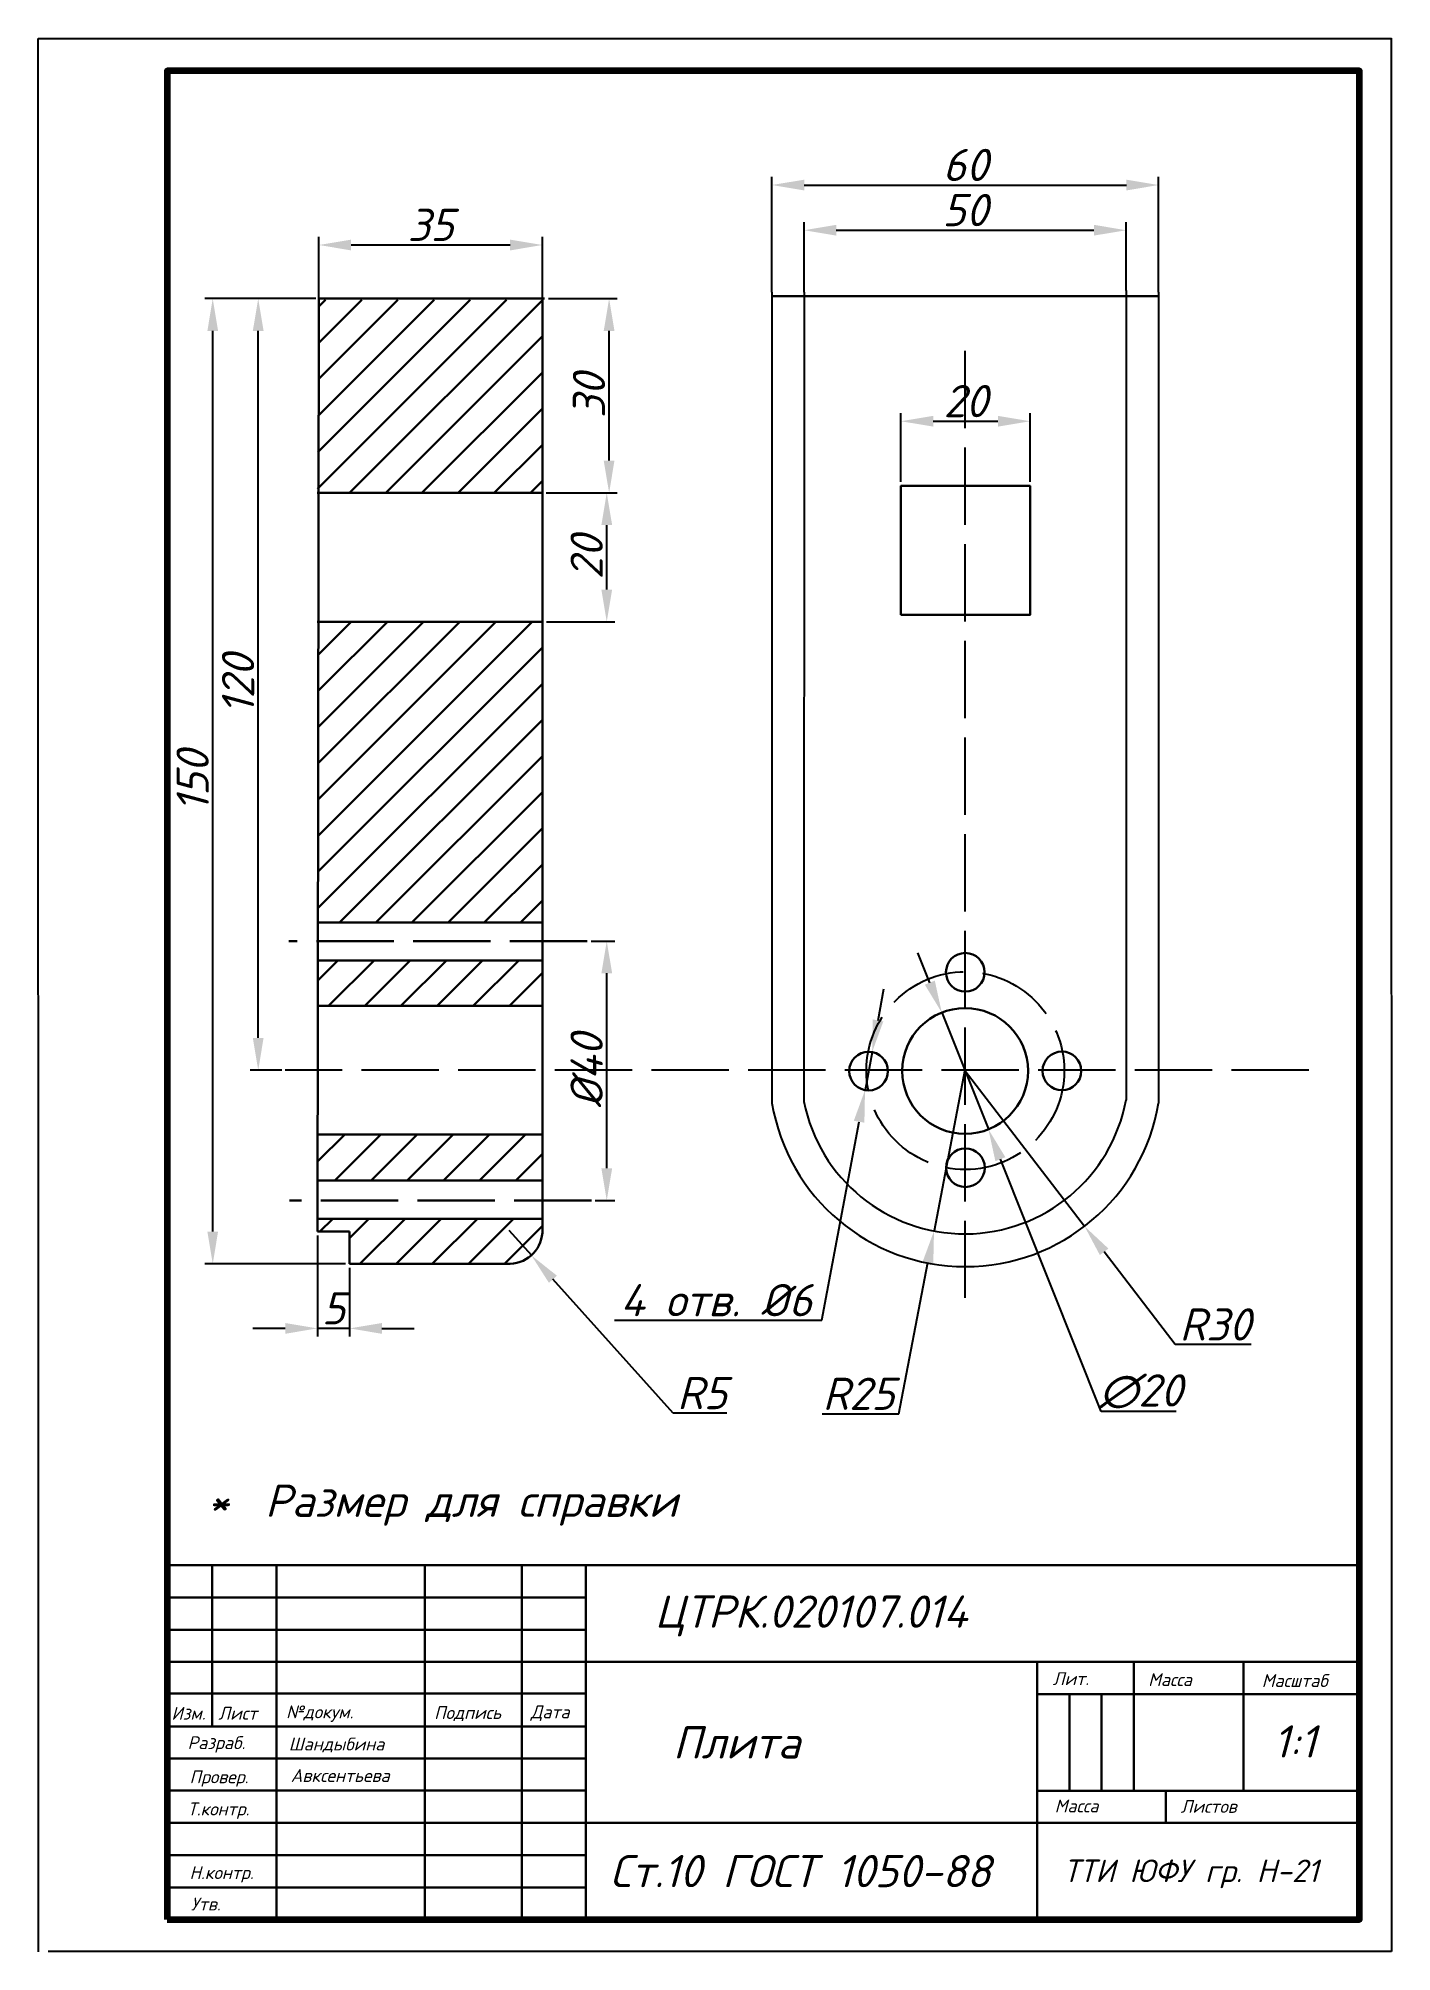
# Model space of a CAD drawing. Header units: millimetres. Extents: x 0 to 210, y 0 to 297.
import ezdxf

# ---------------------------------------------------------------- set-up
doc = ezdxf.new("R2010")
doc.units = ezdxf.units.MM
doc.linetypes.add('ACAD_ISO02W100', pattern=[15, 12, -3])
doc.linetypes.add('ACAD_ISO10W100', pattern=[18, 12, -3, 0, -3])
for name, color, linetype in [('Контур', 7, 'Continuous'), ('Оси', 7, 'ACAD_ISO10W100'), ('Размеры', 7, 'Continuous'), ('Рамка', 7, 'Continuous'), ('Текст', 7, 'Continuous'), ('Штриховка', 7, 'Continuous')]:
    doc.layers.add(name, color=color, linetype=linetype)
doc.styles.get("Standard").update_dxf_attribs({"font": 'isocpeui.ttf'})
doc.dimstyles.new('ISO-25', dxfattribs={"dimtxt": 5, "dimasz": 5, "dimexe": 1.25, "dimexo": 0.625, "dimtad": 1, "dimtoh": 1, "dimdec": 0, "dimtxsty": 'Standard', "dimcen": 0, "dimadec": 0, "dimazin": 0, "dimtfac": 1, "dimtdec": 0, "dimtmove": 0, "dimatfit": 3, "dimfxl": 1, "dimarcsym": 0})

# ---------------------------------------------------------------- blocks, each defined once
blk = doc.blocks.new('*D35')
at = {"layer": 'Defpoints', "color": 0, "lineweight": 30, "transparency": 16777216}
for p in [(78.21, 264.95), (43.54, 253.47), (78.21, 252.72)]:
    blk.add_point(p, dxfattribs=at)
at = {"layer": 'Размеры', "color": 0, "lineweight": -2, "transparency": 16777216}
for p, q in [((43.54, 254.09), (43.54, 266.2)), ((48.54, 264.95), (73.21, 264.95)), ((78.21, 253.35), (78.21, 266.2))]:
    blk.add_line(p, q, dxfattribs=at)
at = {"layer": 'Размеры', "color": 0, "lineweight": 30, "transparency": 16777216}
for points in [[(48.54, 265.78), (48.54, 264.11), (43.54, 264.95)], [(73.21, 265.78), (73.21, 264.11), (78.21, 264.95)]]:
    blk.add_solid(points, dxfattribs=at)
at = {"layer": 'Размеры', "color": 0, "lineweight": 30, "transparency": 16777216, "insert": (60.88, 268.07), "char_height": 5, "attachment_point": 5}
blk.add_mtext('35', dxfattribs=at)
blk = doc.blocks.new('*D36')
at = {"layer": 'Defpoints', "color": 0, "lineweight": 30, "transparency": 16777216}
for p in [(34.12, 256.62), (43.66, 256.62), (38.39, 136.86)]:
    blk.add_point(p, dxfattribs=at)
at = {"layer": 'Размеры', "color": 0, "lineweight": -2, "transparency": 16777216}
for p, q in [((43.04, 256.62), (32.87, 256.62)), ((34.12, 141.86), (34.12, 251.62)), ((37.77, 136.86), (32.87, 136.86))]:
    blk.add_line(p, q, dxfattribs=at)
at = {"layer": 'Размеры', "color": 0, "lineweight": 30, "transparency": 16777216}
for points in [[(33.28, 251.62), (34.95, 251.62), (34.12, 256.62)], [(33.28, 141.86), (34.95, 141.86), (34.12, 136.86)]]:
    blk.add_solid(points, dxfattribs=at)
at = {"layer": 'Размеры', "color": 0, "lineweight": 30, "transparency": 16777216, "insert": (30.99, 196.74), "char_height": 5, "attachment_point": 5, "rotation": 90}
blk.add_mtext('120', dxfattribs=at)
blk = doc.blocks.new('*D37')
at = {"layer": 'Defpoints', "color": 0, "lineweight": 30, "transparency": 16777216}
for p in [(27.06, 256.62), (43.66, 256.62), (48.3, 106.8)]:
    blk.add_point(p, dxfattribs=at)
at = {"layer": 'Размеры', "color": 0, "lineweight": -2, "transparency": 16777216}
for p, q in [((43.04, 256.62), (25.81, 256.62)), ((27.06, 111.8), (27.06, 251.62)), ((47.67, 106.8), (25.81, 106.8))]:
    blk.add_line(p, q, dxfattribs=at)
at = {"layer": 'Размеры', "color": 0, "lineweight": 30, "transparency": 16777216}
for points in [[(26.23, 251.62), (27.89, 251.62), (27.06, 256.62)], [(26.23, 111.8), (27.89, 111.8), (27.06, 106.8)]]:
    blk.add_solid(points, dxfattribs=at)
at = {"layer": 'Размеры', "color": 0, "lineweight": 30, "transparency": 16777216, "insert": (23.94, 181.71), "char_height": 5, "attachment_point": 5, "rotation": 90}
blk.add_mtext('150', dxfattribs=at)
blk = doc.blocks.new('*D38')
at = {"layer": 'Defpoints', "color": 0, "lineweight": 30, "transparency": 16777216}
for p in [(43.3, 111.8), (48.3, 106.8), (43.3, 96.78)]:
    blk.add_point(p, dxfattribs=at)
at = {"layer": 'Размеры', "color": 0, "lineweight": -2, "transparency": 16777216}
for p, q in [((43.3, 111.18), (43.3, 95.53)), ((48.3, 106.17), (48.3, 95.53)), ((38.3, 96.78), (33.3, 96.78)), ((48.3, 96.78), (43.3, 96.78)), ((53.3, 96.78), (58.3, 96.78))]:
    blk.add_line(p, q, dxfattribs=at)
at = {"layer": 'Размеры', "color": 0, "lineweight": 30, "transparency": 16777216}
for points in [[(38.3, 97.61), (38.3, 95.94), (43.3, 96.78)], [(53.3, 97.61), (53.3, 95.94), (48.3, 96.78)]]:
    blk.add_solid(points, dxfattribs=at)
at = {"layer": 'Размеры', "color": 0, "lineweight": 30, "transparency": 16777216, "insert": (45.8, 99.9), "char_height": 5, "attachment_point": 5}
blk.add_mtext('5', dxfattribs=at)
blk = doc.blocks.new('*D39')
at = {"layer": 'Defpoints', "color": 0, "lineweight": 30, "transparency": 16777216}
for p in [(78.2, 226.48), (88.2, 226.48), (78.21, 206.47)]:
    blk.add_point(p, dxfattribs=at)
at = {"layer": 'Размеры', "color": 0, "lineweight": -2, "transparency": 16777216}
for p, q in [((78.82, 226.48), (89.45, 226.48)), ((88.2, 211.47), (88.2, 221.48)), ((78.83, 206.47), (89.45, 206.47))]:
    blk.add_line(p, q, dxfattribs=at)
at = {"layer": 'Размеры', "color": 0, "lineweight": 30, "transparency": 16777216}
for points in [[(87.37, 221.48), (89.04, 221.48), (88.2, 226.48)], [(87.37, 211.47), (89.04, 211.47), (88.2, 206.47)]]:
    blk.add_solid(points, dxfattribs=at)
at = {"layer": 'Размеры', "color": 0, "lineweight": 30, "transparency": 16777216, "insert": (85.08, 216.47), "char_height": 5, "attachment_point": 5, "rotation": 90}
blk.add_mtext('20', dxfattribs=at)
blk = doc.blocks.new('*D40')
at = {"layer": 'Defpoints', "color": 0, "lineweight": 30, "transparency": 16777216}
for p in [(78.55, 256.62), (88.57, 256.62), (78.2, 226.48)]:
    blk.add_point(p, dxfattribs=at)
at = {"layer": 'Размеры', "color": 0, "lineweight": -2, "transparency": 16777216}
for p, q in [((79.17, 256.62), (89.82, 256.62)), ((88.57, 231.48), (88.57, 251.62)), ((78.82, 226.48), (89.82, 226.48))]:
    blk.add_line(p, q, dxfattribs=at)
at = {"layer": 'Размеры', "color": 0, "lineweight": 30, "transparency": 16777216}
for points in [[(87.73, 251.62), (89.4, 251.62), (88.57, 256.62)], [(87.73, 231.48), (89.4, 231.48), (88.57, 226.48)]]:
    blk.add_solid(points, dxfattribs=at)
at = {"layer": 'Размеры', "color": 0, "lineweight": 30, "transparency": 16777216, "insert": (85.44, 241.55), "char_height": 5, "attachment_point": 5, "rotation": 90}
blk.add_mtext('30', dxfattribs=at)
blk = doc.blocks.new('*D41')
at = {"layer": 'Defpoints', "color": 0, "lineweight": 30, "transparency": 16777216}
for p in [(153.9, 237.59), (133.86, 227.55), (153.9, 227.55)]:
    blk.add_point(p, dxfattribs=at)
at = {"layer": 'Размеры', "color": 0, "lineweight": -2, "transparency": 16777216}
for p, q in [((133.86, 228.18), (133.86, 238.84)), ((153.9, 228.18), (153.9, 238.84)), ((138.86, 237.59), (148.9, 237.59))]:
    blk.add_line(p, q, dxfattribs=at)
at = {"layer": 'Размеры', "color": 0, "lineweight": 30, "transparency": 16777216}
for points in [[(138.86, 238.43), (138.86, 236.76), (133.86, 237.59)], [(148.9, 238.43), (148.9, 236.76), (153.9, 237.59)]]:
    blk.add_solid(points, dxfattribs=at)
at = {"layer": 'Размеры', "color": 0, "lineweight": 30, "transparency": 16777216, "insert": (143.88, 240.72), "char_height": 5, "attachment_point": 5}
blk.add_mtext('20', dxfattribs=at)
blk = doc.blocks.new('*D42')
at = {"layer": 'Defpoints', "color": 0, "lineweight": 30, "transparency": 16777216}
for p in [(168.8, 267.24), (118.82, 257), (168.8, 257.26)]:
    blk.add_point(p, dxfattribs=at)
at = {"layer": 'Размеры', "color": 0, "lineweight": -2, "transparency": 16777216}
for p, q in [((118.82, 257.63), (118.82, 268.49)), ((168.8, 257.89), (168.8, 268.49)), ((123.82, 267.24), (163.8, 267.24))]:
    blk.add_line(p, q, dxfattribs=at)
at = {"layer": 'Размеры', "color": 0, "lineweight": 30, "transparency": 16777216}
for points in [[(123.82, 268.08), (123.82, 266.41), (118.82, 267.24)], [(163.8, 268.08), (163.8, 266.41), (168.8, 267.24)]]:
    blk.add_solid(points, dxfattribs=at)
at = {"layer": 'Размеры', "color": 0, "lineweight": 30, "transparency": 16777216, "insert": (143.81, 270.37), "char_height": 5, "attachment_point": 5}
blk.add_mtext('50', dxfattribs=at)
blk = doc.blocks.new('*D43')
at = {"layer": 'Defpoints', "color": 0, "lineweight": 30, "transparency": 16777216}
for p in [(173.84, 274.26), (113.84, 257.01), (173.84, 257)]:
    blk.add_point(p, dxfattribs=at)
at = {"layer": 'Размеры', "color": 0, "lineweight": -2, "transparency": 16777216}
for p, q in [((113.84, 257.63), (113.84, 275.51)), ((118.84, 274.26), (168.84, 274.26)), ((173.84, 257.62), (173.84, 275.51))]:
    blk.add_line(p, q, dxfattribs=at)
at = {"layer": 'Размеры', "color": 0, "lineweight": 30, "transparency": 16777216}
for points in [[(118.84, 275.09), (118.84, 273.42), (113.84, 274.26)], [(168.84, 275.09), (168.84, 273.42), (173.84, 274.26)]]:
    blk.add_solid(points, dxfattribs=at)
at = {"layer": 'Размеры', "color": 0, "lineweight": 30, "transparency": 16777216, "insert": (143.84, 277.38), "char_height": 5, "attachment_point": 5}
blk.add_mtext('60', dxfattribs=at)
blk = doc.blocks.new('*D45')
at = {"layer": 'Defpoints', "color": 0, "lineweight": 30, "transparency": 16777216}
for p in [(85.18, 156.9), (88.2, 156.9), (85.81, 116.63)]:
    blk.add_point(p, dxfattribs=at)
at = {"layer": 'Размеры', "color": 0, "lineweight": -2, "transparency": 16777216}
for p, q in [((85.8, 156.9), (89.45, 156.9)), ((88.2, 121.63), (88.2, 151.9)), ((86.43, 116.63), (89.45, 116.63))]:
    blk.add_line(p, q, dxfattribs=at)
at = {"layer": 'Размеры', "color": 0, "lineweight": 30, "transparency": 16777216}
for points in [[(87.37, 151.9), (89.04, 151.9), (88.2, 156.9)], [(87.37, 121.63), (89.04, 121.63), (88.2, 116.63)]]:
    blk.add_solid(points, dxfattribs=at)
at = {"layer": 'Размеры', "color": 0, "lineweight": 30, "transparency": 16777216, "insert": (85.08, 136.76), "char_height": 5, "attachment_point": 5, "rotation": 90}
blk.add_mtext('%%c40', dxfattribs=at)
blk = doc.blocks.new('*D46')
at = {"layer": 'Defpoints', "color": 0, "lineweight": 30, "transparency": 16777216}
for p in [(143.84, 136.78), (162.34, 112.63)]:
    blk.add_point(p, dxfattribs=at)
at = {"layer": 'Размеры', "color": 0, "lineweight": -2, "transparency": 16777216}
for p, q in [((143.84, 136.78), (162.34, 112.63)), ((176.42, 94.27), (165.39, 108.66)), ((188.18, 94.27), (176.42, 94.27))]:
    blk.add_line(p, q, dxfattribs=at)
at = {"layer": 'Размеры', "color": 0, "lineweight": 30, "transparency": 16777216}
blk.add_solid([(166.05, 109.17), (164.72, 108.16), (162.34, 112.63)], dxfattribs=at)
at = {"layer": 'Размеры', "color": 0, "lineweight": 30, "transparency": 16777216, "insert": (182.61, 97.39), "char_height": 5, "attachment_point": 5}
blk.add_mtext('R30', dxfattribs=at)
blk = doc.blocks.new('*D47')
at = {"layer": 'Defpoints', "color": 0, "lineweight": 30, "transparency": 16777216}
for p in [(143.77, 136.9), (138.99, 111.91)]:
    blk.add_point(p, dxfattribs=at)
at = {"layer": 'Размеры', "color": 0, "lineweight": -2, "transparency": 16777216}
for p, q in [((143.77, 136.9), (138.99, 111.91)), ((133.55, 83.51), (138.05, 107)), ((121.64, 83.51), (133.55, 83.51))]:
    blk.add_line(p, q, dxfattribs=at)
at = {"layer": 'Размеры', "color": 0, "lineweight": 30, "transparency": 16777216}
blk.add_solid([(137.23, 107.15), (138.87, 106.84), (138.99, 111.91)], dxfattribs=at)
at = {"layer": 'Размеры', "color": 0, "lineweight": 30, "transparency": 16777216, "insert": (127.28, 86.63), "char_height": 5, "attachment_point": 5}
blk.add_mtext('R25', dxfattribs=at)
blk = doc.blocks.new('*D48')
at = {"layer": 'Defpoints', "color": 0, "lineweight": 30, "transparency": 16777216}
for p in [(73.02, 112), (76.5, 108.12)]:
    blk.add_point(p, dxfattribs=at)
at = {"layer": 'Размеры', "color": 0, "lineweight": -2, "transparency": 16777216}
for p, q in [((73.02, 112), (76.5, 108.12)), ((98.53, 83.62), (79.85, 104.41)), ((106.82, 83.62), (98.53, 83.62))]:
    blk.add_line(p, q, dxfattribs=at)
at = {"layer": 'Размеры', "color": 0, "lineweight": 30, "transparency": 16777216}
blk.add_solid([(80.47, 104.96), (79.23, 103.85), (76.5, 108.12)], dxfattribs=at)
at = {"layer": 'Размеры', "color": 0, "lineweight": 30, "transparency": 16777216, "insert": (102.99, 86.74), "char_height": 5, "attachment_point": 5}
blk.add_mtext('R5', dxfattribs=at)
blk = doc.blocks.new('*D49')
at = {"layer": 'Defpoints', "color": 0, "lineweight": 30, "transparency": 16777216}
for p in [(129.38, 139.67), (128.28, 133.77)]:
    blk.add_point(p, dxfattribs=at)
at = {"layer": 'Размеры', "color": 0, "lineweight": -2, "transparency": 16777216}
for p, q in [((130.3, 144.59), (131.22, 149.5)), ((129.38, 139.67), (128.28, 133.77)), ((121.6, 98.04), (127.36, 128.86)), ((89.4, 98.04), (121.6, 98.04))]:
    blk.add_line(p, q, dxfattribs=at)
at = {"layer": 'Размеры', "color": 0, "lineweight": 30, "transparency": 16777216}
for points in [[(129.48, 144.74), (131.12, 144.43), (129.38, 139.67)], [(126.54, 129.01), (128.18, 128.71), (128.28, 133.77)]]:
    blk.add_solid(points, dxfattribs=at)
at = {"layer": 'Размеры', "color": 0, "lineweight": 30, "transparency": 16777216, "insert": (105.18, 101.16), "char_height": 5, "attachment_point": 5}
blk.add_mtext('4 отв. %%c6', dxfattribs=at)
blk = doc.blocks.new('*D50')
at = {"layer": 'Defpoints', "color": 0, "lineweight": 30, "transparency": 16777216}
for p in [(140.19, 145.8), (147.43, 127.68)]:
    blk.add_point(p, dxfattribs=at)
at = {"layer": 'Размеры', "color": 0, "lineweight": -2, "transparency": 16777216}
for p, q in [((138.33, 150.44), (136.48, 155.08)), ((140.19, 145.8), (147.43, 127.68)), ((164.94, 83.86), (149.29, 123.04)), ((176.57, 83.86), (164.94, 83.86))]:
    blk.add_line(p, q, dxfattribs=at)
at = {"layer": 'Размеры', "color": 0, "lineweight": 30, "transparency": 16777216}
for points in [[(139.11, 150.75), (137.56, 150.13), (140.19, 145.8)], [(150.06, 123.35), (148.51, 122.73), (147.43, 127.68)]]:
    blk.add_solid(points, dxfattribs=at)
at = {"layer": 'Размеры', "color": 0, "lineweight": 30, "transparency": 16777216, "insert": (171.07, 86.99), "char_height": 5, "attachment_point": 5}
blk.add_mtext('∅20', dxfattribs=at)

msp = doc.modelspace()

# ---------------------------------------------------------------- hatches: boundary and pattern name
at = {"layer": 'Штриховка', "lineweight": 30}
h = msp.add_hatch(dxfattribs=at)
h.set_pattern_fill('ANSI31', color=256, scale=1.25, angle=180)
h.set_pattern_definition([(225, (228.2086, 80.8596), (2.80633, -2.80633), [])])
h.paths.add_polyline_path([(43.59, 256.44), (48.3, 256.43), (78.21, 256.45), (78.21, 226.48), (43.3, 226.48)])
h = msp.add_hatch(dxfattribs=at)
h.set_pattern_fill('ANSI31', color=256, scale=1.25, angle=180)
h.set_pattern_definition([(225, (228.2086, 71.8216), (2.80633, -2.80633), [])])
h.paths.add_polyline_path([(43.3, 113.8), (43.3, 111.8), (48.3, 111.8), (48.3, 106.79), (73.23, 106.79, 0.394451), (78.23, 111.85), (78.23, 113.8)])
h.paths.add_polyline_path([(78.23, 126.88), (43.32, 126.88), (43.31, 119.74), (78.23, 119.74)])
h.paths.add_polyline_path([(43.36, 146.83), (78.22, 146.83), (78.22, 153.89), (43.37, 153.89)])
h.paths.add_polyline_path([(43.38, 159.77), (78.22, 159.77), (78.22, 206.47), (43.46, 206.47)])

# ---------------------------------------------------------------- linework, layer by layer
at = {"layer": 'Контур', "lineweight": 30}
for p, q in [((43.54, 256.59), (43.3, 111.8)), ((78.55, 256.62), (43.66, 256.62)), ((78.23, 111.85), (78.21, 256.46)), ((78.2, 226.48), (43.25, 226.48)), ((78.21, 206.47), (43.26, 206.47)), ((78.22, 159.77), (43.25, 159.77)), ((78.22, 153.89), (43.25, 153.89)), ((78.2, 146.83), (43.25, 146.83)), ((78.2, 126.88), (43.25, 126.88)), ((78.22, 119.74), (43.25, 119.74)), ((78.24, 113.8), (43.25, 113.8)), ((43.3, 111.8), (48.3, 111.8)), ((48.3, 106.8), (48.3, 111.8)), ((73.23, 106.79), (48.3, 106.79))]:
    msp.add_line(p, q, dxfattribs=at)
at = {"layer": 'Контур'}
for p, q in [((113.84, 257.63), (113.84, 131.74)), ((113.84, 257.01), (173.84, 257)), ((118.82, 257.63), (118.8, 131.99)), ((168.8, 257.89), (168.79, 132.22)), ((173.84, 257.62), (173.84, 131.73))]:
    msp.add_line(p, q, dxfattribs=at)
at = {"layer": 'Контур', "linetype": 'ACAD_ISO02W100', "lineweight": 30}
for p, q in [((85.18, 156.9), (38.86, 156.9)), ((85.81, 116.63), (38.95, 116.63))]:
    msp.add_line(p, q, dxfattribs=at)
at = {"layer": 'Контур', "lineweight": 30}
msp.add_lwpolyline([(133.86, 207.54), (133.86, 227.55), (153.9, 227.55), (153.9, 207.54)], close=True, dxfattribs=at)
for centre, radius in [((143.84, 152.05), 3), ((143.81, 136.74), 9.76), ((128.83, 136.72), 3), ((158.83, 136.75), 3), ((143.86, 121.72), 3)]:
    msp.add_circle(centre, radius, dxfattribs=at)
at = {"layer": 'Контур', "linetype": 'ACAD_ISO02W100'}
msp.add_circle((143.84, 136.78), 15.35, dxfattribs=at)
at = {"layer": 'Контур'}
for centre, radius, start, end in [((143.84, 136.78), 30.42, 189.5266, 350.4734), ((143.77, 136.9), 25.45, 191.1275, 349.4643)]:
    msp.add_arc(centre, radius, start, end, dxfattribs=at)
at = {"layer": 'Контур', "lineweight": 30}
msp.add_arc((73.02, 112), 5.21, 272.2528, 1.6399, dxfattribs=at)
at = {"layer": 'Оси', "linetype": 'ACAD_ISO02W100'}
for p, q in [((143.84, 101.5), (143.84, 250.92)), ((197.17, 136.85), (38.3, 136.86))]:
    msp.add_line(p, q, dxfattribs=at)
at = {"layer": 'Размеры', "lineweight": 30}
for p, q in [((113.84, 257.01), (173.84, 257)), ((173.84, 257), (113.84, 257.01))]:
    msp.add_line(p, q, dxfattribs=at)
at = {"layer": 'Рамка'}
for p, q in [((210.01, 0.04), (209.98, 297.04)), ((0.02, 0.02), (-0.01, 297.02)), ((-0.01, 297.02), (209.99, 297.02)), ((209.98, 0.04), (1.52, 0.04))]:
    msp.add_line(p, q, dxfattribs=at)
at = {"layer": 'Рамка', "lineweight": 30}
for p, q in [((20, 60), (205, 60)), ((26.99, 59.97), (26.99, 34.9)), ((36.98, 59.97), (36.98, 5.07)), ((59.97, 59.86), (59.97, 4.97)), ((75.04, 59.9), (75.04, 5.01)), ((84.97, 60), (84.97, 5)), ((20, 55), (84.97, 55)), ((19.96, 50.01), (84.94, 50.01)), ((19.96, 45.01), (205, 45.01)), ((154.99, 45.03), (154.99, 5)), ((169.97, 44.91), (169.97, 24.87)), ((186.99, 45.01), (186.99, 24.97)), ((20.02, 40.08), (85, 40.08)), ((154.99, 40), (204.88, 40)), ((159.99, 39.89), (159.99, 24.99)), ((164.99, 39.98), (164.99, 24.99)), ((19.96, 34.96), (84.93, 34.96)), ((20.02, 30.03), (85, 30.03)), ((19.92, 25.04), (84.89, 25.04)), ((154.99, 24.98), (205.09, 24.98)), ((174.98, 24.99), (174.98, 20.1)), ((19.92, 20.05), (205.04, 20.05)), ((19.85, 14.99), (84.82, 14.99)), ((19.98, 10), (84.96, 10)), ((20, 5), (84.97, 5))]:
    msp.add_line(p, q, dxfattribs=at)
at = {"layer": 'Рамка', "lineweight": 200}
msp.add_lwpolyline([(20, 5), (205, 5), (205, 292), (20, 292)], close=True, dxfattribs=at)

# ---------------------------------------------------------------- texts
at = {"layer": 'Текст', "lineweight": 30}
for s, height, p in [('*', 5, (26.19, 67.45)), ('Лит.', 2, (157.41, 41.41)), ('Масса', 2, (172.22, 41.26)), ('Масштаб', 2, (189.85, 41.11)), ('Изм.', 2, (20.65, 36.04)), ('Лист', 2, (27.93, 36.04)), ('№докум.', 2, (38.44, 36.25)), ('Подпись', 2, (61.42, 36.14)), ('Дата', 2, (76.4, 36.25)), ('Разраб.', 2, (23.15, 31.47)), ('Шандыбина', 2, (38.85, 31.26)), ('Плита', 5, (98.47, 30.01)), ('1:1', 5, (191.63, 30.16)), ('Провер.', 2, (23.46, 26.17)), ('Авксентьева', 2, (39.16, 26.37)), ('Т.контр.', 2, (23.15, 21.18)), ('Листов', 2, (177.26, 21.58)), ('Ст.10 ГОСТ 1050-88', 5, (88.69, 10.04)), ('Н.контр.', 2, (23.46, 11.3)), ('Утв.', 2, (23.67, 6.42))]:
    msp.add_text(s, height=height, dxfattribs=at).set_placement(p)
at = {"layer": 'Текст', "lineweight": 30, "attachment_point": 1}
for s, width, insert, char_height in [('Размер для справки', 76.1245, (35.17, 72.52), 5), ('ЦТРК.020107.014', 67.9808, (95.65, 55.32), 5), ('Масса', 15.6993, (157.71, 23.65), 2), ('ТТИ ЮФУ гр. Н-21', 52.2816, (159.04, 14.33), 3.5)]:
    msp.add_mtext_dynamic_manual_height_columns(s, width=width, gutter_width=25, heights=[0], dxfattribs=dict(at, insert=insert, char_height=char_height))

# ---------------------------------------------------------------- dimensions: what is measured, and where the dimension line sits
at = {"layer": 'Размеры', "lineweight": 30}
for base, p1, p2, angle, picture, middle in [((173.84, 274.26), (113.84, 257.01), (173.84, 257), 180, '*D43', (143.84, 277.38)), ((168.8, 267.24), (118.82, 257), (168.8, 257.26), 180, '*D42', (143.81, 270.37)), ((78.21, 264.95), (43.54, 253.47), (78.21, 252.72), 180, '*D35', (60.88, 268.07)), ((27.06, 256.62), (48.3, 106.8), (43.66, 256.62), 90, '*D37', (23.94, 181.71)), ((34.12, 256.62), (38.39, 136.86), (43.66, 256.62), 90, '*D36', (30.99, 196.74)), ((88.57, 256.62), (78.2, 226.48), (78.55, 256.62), 90, '*D40', (85.44, 241.55)), ((153.9, 237.59), (133.86, 227.55), (153.9, 227.55), 180, '*D41', (143.88, 240.72)), ((88.2, 226.48), (78.21, 206.47), (78.2, 226.48), 90, '*D39', (85.08, 216.47)), ((43.3, 96.78), (48.3, 106.8), (43.3, 111.8), 180, '*D38', (45.8, 99.9))]:
    dim = msp.add_linear_dim(base=base, p1=p1, p2=p2, angle=angle, dimstyle='ISO-25', dxfattribs=at)
    dim.commit()
    dim.dimension.update_dxf_attribs({"geometry": picture, "text_midpoint": middle})
dim = msp.add_linear_dim(base=(88.2, 156.9), p1=(85.81, 116.63), p2=(85.18, 156.9), angle=90, text='%%c40', dimstyle='ISO-25', dxfattribs=at)
dim.commit()
dim.dimension.update_dxf_attribs({"geometry": '*D45', "text_midpoint": (85.08, 136.76)})
dim = msp.add_diameter_dim_2p(p1=(140.19, 145.8), p2=(147.43, 127.68), dimstyle='ISO-25', dxfattribs=at)
dim.commit()
dim.dimension.update_dxf_attribs({"geometry": '*D50', "text_midpoint": (171.07, 83.86), "dimtype": 163})
dim = msp.add_diameter_dim_2p(p1=(129.38, 139.67), p2=(128.28, 133.77), text='4 отв. %%c6', dimstyle='ISO-25', dxfattribs=at)
dim.commit()
dim.dimension.update_dxf_attribs({"geometry": '*D49', "text_midpoint": (105.18, 98.04), "dimtype": 163})
for center, mpoint, picture, middle in [((143.77, 136.9), (138.99, 111.91), '*D47', (127.28, 83.51)), ((143.84, 136.78), (162.34, 112.63), '*D46', (182.61, 94.27)), ((73.02, 112), (76.5, 108.12), '*D48', (102.99, 83.62))]:
    dim = msp.add_radius_dim(center=center, mpoint=mpoint, dimstyle='ISO-25', dxfattribs=at)
    dim.commit()
    dim.dimension.update_dxf_attribs({"geometry": picture, "text_midpoint": middle, "dimtype": 164})

doc.saveas('drawing.dxf')
